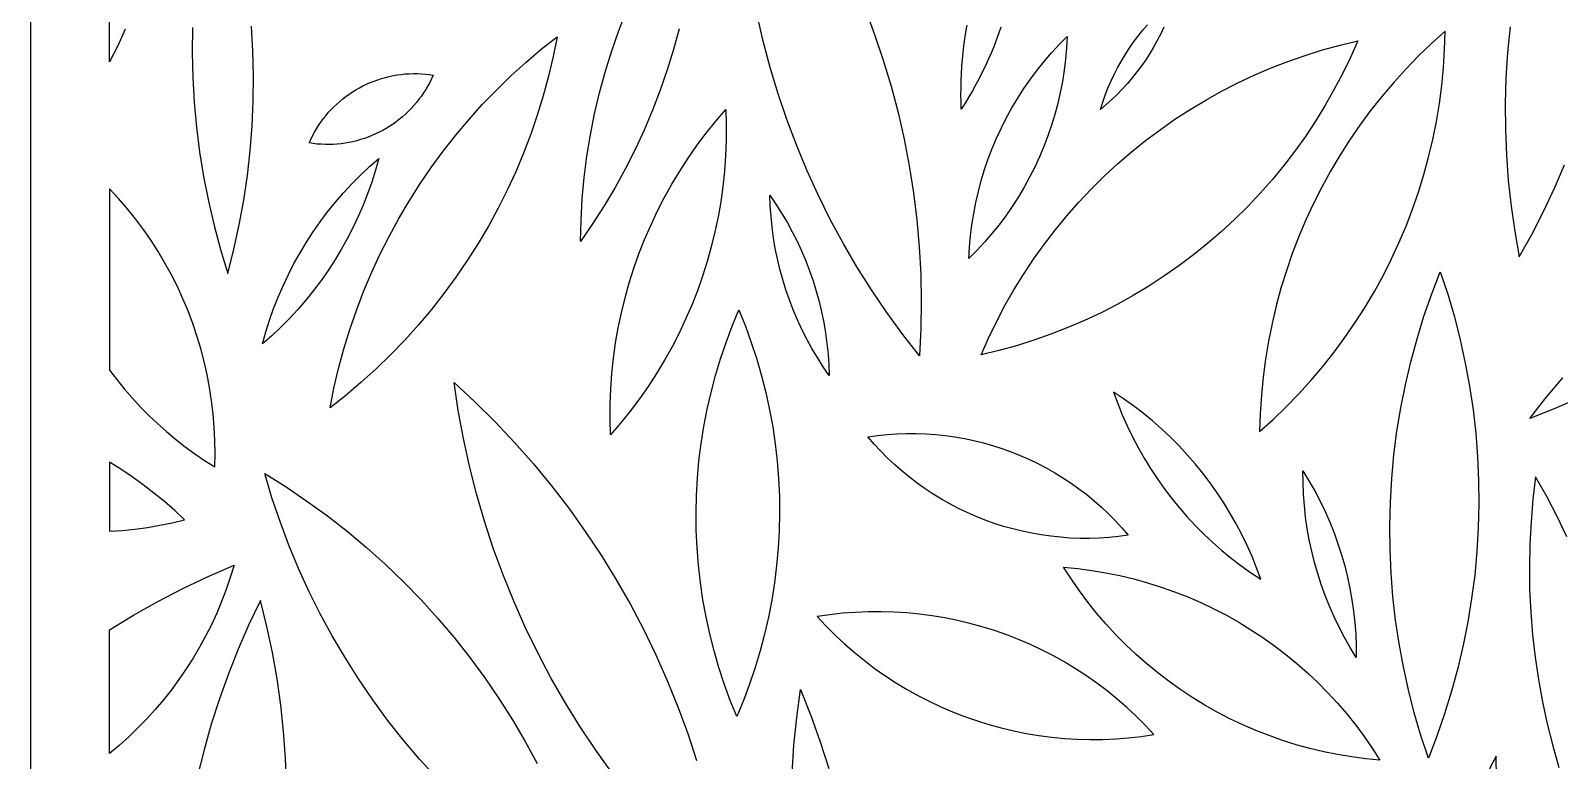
# Model space of a CAD drawing. Header units: millimetres. Extents: x 237 to 916, y 101 to 1525.
# Drawn here: x 237.5 to 624.9, y 383 to 568.1 of the extents above; entities that cross this region are included whole.
import ezdxf

# ---------------------------------------------------------------- set-up
doc = ezdxf.new("R2010")
doc.units = ezdxf.units.MM
doc.layers.add('Layer 01', color=12, linetype='Continuous', true_color=0xde0000)

msp = doc.modelspace()

# ---------------------------------------------------------------- linework, layer by layer
at = {"layer": 'Layer 01'}
for p, q in [((237.46, 1525.43), (237.46, 101.34)), ((257.46, 560.09), (257.46, 684.12)), ((448.92, 573.56), (451.34, 567.09)), ((386.42, 567.82), (388.36, 572.91)), ((423.14, 565.34), (421.61, 572.08)), ((261.47, 568.38), (259.53, 564.2)), ((278.5, 568.82), (278.43, 562.49)), ((293.8, 562.85), (293.44, 569.17)), ((366.89, 563.31), (370.91, 566.5)), ((370.91, 566.5), (369.9, 561.47)), ((384.64, 562.68), (386.42, 567.82)), ((401.83, 568.52), (400.41, 563.27)), ((451.34, 567.09), (453.55, 560.55)), ((473.98, 564.2), (474.22, 565.95)), ((474.22, 565.95), (474.49, 567.68)), ((474.49, 567.68), (474.79, 569.4)), ((482.79, 567.23), (482.18, 565.59)), ((483.36, 568.88), (482.79, 567.23)), ((498.15, 564.51), (500.16, 566.55)), ((500.16, 566.55), (500.01, 563.69)), ((516.92, 565.04), (518.06, 566.56)), ((518.06, 566.56), (519.24, 568.04)), ((519.24, 568.04), (520.47, 569.49)), ((523.85, 567.23), (522.98, 565.54)), ((524.66, 568.95), (523.85, 567.23)), ((595.95, 567.89), (592.52, 564.81)), ((595.81, 563.29), (595.95, 567.89)), ((612.38, 568.98), (611.75, 562.51)), ((259.53, 564.2), (257.46, 560.09)), ((278.43, 562.49), (278.58, 556.17)), ((293.95, 556.53), (293.8, 562.85)), ((362.98, 559.99), (366.89, 563.31)), ((383.05, 557.48), (384.64, 562.68)), ((400.41, 563.27), (398.81, 558.07)), ((424.9, 558.66), (423.14, 565.34)), ((473.6, 560.69), (473.77, 562.45)), ((473.77, 562.45), (473.98, 564.2)), ((480.87, 562.33), (480.16, 560.72)), ((481.54, 563.96), (480.87, 562.33)), ((482.18, 565.59), (481.54, 563.96)), ((494.33, 560.24), (496.2, 562.41)), ((496.2, 562.41), (498.15, 564.51)), ((500.01, 563.69), (499.76, 560.83)), ((513.83, 560.25), (514.81, 561.88)), ((514.81, 561.88), (515.84, 563.47)), ((515.84, 563.47), (516.92, 565.04)), ((521.08, 562.25), (520.05, 560.66)), ((522.06, 563.88), (521.08, 562.25)), ((522.98, 565.54), (522.06, 563.88)), ((560.46, 561.77), (564.86, 563.14)), ((564.86, 563.14), (569.3, 564.37)), ((569.3, 564.37), (573.79, 565.45)), ((573.79, 565.45), (571.92, 561.23)), ((592.52, 564.81), (589.2, 561.61)), ((595.52, 558.68), (595.81, 563.29)), ((611.75, 562.51), (611.34, 556.01)), ((359.18, 556.54), (362.98, 559.99)), ((369.9, 561.47), (368.73, 556.47)), ((398.81, 558.07), (397.04, 552.92)), ((426.88, 552.05), (424.9, 558.66)), ((453.55, 560.55), (455.54, 553.94)), ((473.36, 557.14), (473.46, 558.92)), ((473.46, 558.92), (473.6, 560.69)), ((479.42, 559.11), (478.65, 557.51)), ((480.16, 560.72), (479.42, 559.11)), ((490.82, 555.71), (492.54, 558)), ((492.54, 558), (494.33, 560.24)), ((499.41, 557.99), (498.97, 555.16)), ((499.76, 560.83), (499.41, 557.99)), ((512.04, 556.9), (512.91, 558.59)), ((512.91, 558.59), (513.83, 560.25)), ((518.97, 559.1), (517.83, 557.57)), ((520.05, 560.66), (518.97, 559.1)), ((547.58, 556.75), (551.81, 558.57)), ((551.81, 558.57), (556.11, 560.24)), ((556.11, 560.24), (560.46, 561.77)), ((571.92, 561.23), (569.92, 557.08)), ((585.99, 558.3), (582.9, 554.89)), ((589.2, 561.61), (585.99, 558.3)), ((595.07, 554.1), (595.52, 558.68)), ((278.58, 556.17), (278.94, 549.85)), ((293.88, 550.2), (293.95, 556.53)), ((321.7, 554.03), (322.61, 554.47)), ((322.61, 554.47), (323.54, 554.88)), ((323.54, 554.88), (324.49, 555.25)), ((324.49, 555.25), (325.44, 555.6)), ((325.44, 555.6), (326.41, 555.9)), ((326.41, 555.9), (327.39, 556.18)), ((327.39, 556.18), (328.37, 556.42)), ((328.37, 556.42), (329.37, 556.63)), ((329.37, 556.63), (330.37, 556.8)), ((330.37, 556.8), (331.38, 556.93)), ((331.38, 556.93), (332.39, 557.04)), ((332.39, 557.04), (333.4, 557.1)), ((333.4, 557.1), (334.42, 557.13)), ((334.42, 557.13), (335.43, 557.13)), ((335.43, 557.13), (336.45, 557.09)), ((336.45, 557.09), (337.46, 557.01)), ((337.46, 557.01), (338.47, 556.9)), ((338.6, 554.92), (338.12, 554.03)), ((338.47, 556.9), (339.47, 556.76)), ((339.06, 555.83), (338.6, 554.92)), ((339.47, 556.76), (339.06, 555.83)), ((355.5, 552.97), (359.18, 556.54)), ((368.73, 556.47), (367.39, 551.52)), ((381.63, 552.23), (383.05, 557.48)), ((473.25, 553.56), (473.28, 555.36)), ((473.28, 555.36), (473.36, 557.14)), ((477, 554.35), (476.13, 552.78)), ((477.84, 555.93), (477, 554.35)), ((478.65, 557.51), (477.84, 555.93)), ((489.19, 553.35), (490.82, 555.71)), ((498.97, 555.16), (498.42, 552.34)), ((510.48, 553.44), (511.23, 555.18)), ((511.23, 555.18), (512.04, 556.9)), ((515.42, 554.64), (514.14, 553.24)), ((516.65, 556.09), (515.42, 554.64)), ((517.83, 557.57), (516.65, 556.09)), ((539.3, 552.68), (543.4, 554.79)), ((543.4, 554.79), (547.58, 556.75)), ((569.92, 557.08), (567.77, 553)), ((582.9, 554.89), (579.92, 551.37)), ((594.47, 549.53), (595.07, 554.1)), ((611.34, 556.01), (611.16, 549.51)), ((293.6, 543.88), (293.88, 550.2)), ((315.79, 550.09), (316.58, 550.74)), ((316.58, 550.74), (317.38, 551.36)), ((317.38, 551.36), (318.2, 551.96)), ((318.2, 551.96), (319.05, 552.52)), ((319.05, 552.52), (319.91, 553.05)), ((319.91, 553.05), (320.8, 553.56)), ((320.8, 553.56), (321.7, 554.03)), ((335.89, 550.63), (335.26, 549.84)), ((336.49, 551.45), (335.89, 550.63)), ((337.07, 552.29), (336.49, 551.45)), ((337.61, 553.15), (337.07, 552.29)), ((338.12, 554.03), (337.61, 553.15)), ((351.94, 549.27), (355.5, 552.97)), ((367.39, 551.52), (365.88, 546.62)), ((380.39, 546.93), (381.63, 552.23)), ((397.04, 552.92), (395.1, 547.84)), ((429.09, 545.51), (426.88, 552.05)), ((455.54, 553.94), (457.3, 547.26)), ((473.24, 551.76), (473.25, 553.56)), ((473.27, 549.95), (473.24, 551.76)), ((475.23, 551.22), (474.29, 549.68)), ((476.13, 552.78), (475.23, 551.22)), ((486.17, 548.48), (487.63, 550.94)), ((487.63, 550.94), (489.19, 553.35)), ((498.42, 552.34), (497.78, 549.55)), ((509.15, 549.88), (509.79, 551.67)), ((509.79, 551.67), (510.48, 553.44)), ((511.44, 550.56), (510.03, 549.29)), ((512.81, 551.88), (511.44, 550.56)), ((514.14, 553.24), (512.81, 551.88)), ((531.32, 548.06), (535.27, 550.44)), ((535.27, 550.44), (539.3, 552.68)), ((567.77, 553), (565.49, 548.99)), ((579.92, 551.37), (577.06, 547.76)), ((278.94, 549.85), (279.51, 543.55)), ((311.62, 545.67), (312.25, 546.46)), ((312.25, 546.46), (312.91, 547.24)), ((312.91, 547.24), (313.59, 547.99)), ((313.59, 547.99), (314.3, 548.72)), ((314.3, 548.72), (315.04, 549.42)), ((315.04, 549.42), (315.79, 550.09)), ((332.48, 546.88), (331.72, 546.21)), ((333.21, 547.58), (332.48, 546.88)), ((333.92, 548.31), (333.21, 547.58)), ((334.6, 549.06), (333.92, 548.31)), ((335.26, 549.84), (334.6, 549.06)), ((348.51, 545.46), (351.94, 549.27)), ((365.88, 546.62), (364.21, 541.77)), ((379.34, 541.59), (380.39, 546.93)), ((395.1, 547.84), (392.98, 542.83)), ((411.1, 545.04), (413.65, 548)), ((413.65, 548), (413.76, 544.1)), ((457.3, 547.26), (458.83, 540.52)), ((473.32, 548.14), (473.27, 549.95)), ((474.29, 549.68), (473.32, 548.14)), ((484.78, 545.97), (486.17, 548.48)), ((497.04, 546.78), (496.21, 544.04)), ((497.78, 549.55), (497.04, 546.78)), ((508.58, 548.07), (509.15, 549.88)), ((510.03, 549.29), (508.58, 548.07)), ((527.46, 545.55), (531.32, 548.06)), ((565.49, 548.99), (563.07, 545.06)), ((577.06, 547.76), (574.32, 544.05)), ((593.72, 544.98), (594.47, 549.53)), ((611.16, 549.51), (611.2, 543)), ((279.51, 543.55), (280.3, 537.28)), ((293.1, 537.57), (293.6, 543.88)), ((309.39, 542.28), (309.9, 543.15)), ((309.9, 543.15), (310.45, 544.01)), ((310.45, 544.01), (311.02, 544.85)), ((311.02, 544.85), (311.62, 545.67)), ((326.72, 542.74), (325.82, 542.27)), ((327.6, 543.25), (326.72, 542.74)), ((328.46, 543.78), (327.6, 543.25)), ((329.31, 544.35), (328.46, 543.78)), ((330.13, 544.94), (329.31, 544.35)), ((330.94, 545.56), (330.13, 544.94)), ((331.72, 546.21), (330.94, 545.56)), ((345.2, 541.54), (348.51, 545.46)), ((392.98, 542.83), (390.69, 537.9)), ((408.66, 542), (411.1, 545.04)), ((413.76, 544.1), (413.74, 540.2)), ((431.52, 539.04), (429.09, 545.51)), ((482.28, 540.81), (483.49, 543.41)), ((483.49, 543.41), (484.78, 545.97)), ((496.21, 544.04), (495.28, 541.33)), ((519.99, 540.14), (523.68, 542.91)), ((523.68, 542.91), (527.46, 545.55)), ((563.07, 545.06), (560.52, 541.22)), ((574.32, 544.05), (571.71, 540.25)), ((592.81, 540.46), (593.72, 544.98)), ((611.2, 543), (611.47, 536.5)), ((308.04, 539.55), (308.46, 540.47)), ((309.04, 539.4), (308.04, 539.55)), ((308.46, 540.47), (308.91, 541.38)), ((308.91, 541.38), (309.39, 542.28)), ((310.05, 539.29), (309.04, 539.4)), ((311.07, 539.21), (310.05, 539.29)), ((312.08, 539.17), (311.07, 539.21)), ((313.1, 539.17), (312.08, 539.17)), ((314.11, 539.2), (313.1, 539.17)), ((315.13, 539.27), (314.11, 539.2)), ((316.14, 539.37), (315.13, 539.27)), ((317.14, 539.5), (316.14, 539.37)), ((318.14, 539.67), (317.14, 539.5)), ((319.14, 539.88), (318.14, 539.67)), ((320.13, 540.12), (319.14, 539.88)), ((321.1, 540.4), (320.13, 540.12)), ((322.07, 540.71), (321.1, 540.4)), ((323.03, 541.05), (322.07, 540.71)), ((323.97, 541.42), (323.03, 541.05)), ((324.9, 541.83), (323.97, 541.42)), ((325.82, 542.27), (324.9, 541.83)), ((342.03, 537.5), (345.2, 541.54)), ((364.21, 541.77), (362.38, 536.97)), ((378.46, 536.22), (379.34, 541.59)), ((404.1, 535.68), (406.33, 538.88)), ((406.33, 538.88), (408.66, 542)), ((413.74, 540.2), (413.59, 536.3)), ((434.17, 532.66), (431.52, 539.04)), ((458.83, 540.52), (460.13, 533.74)), ((481.17, 538.17), (482.28, 540.81)), ((494.26, 538.65), (493.14, 536.01)), ((495.28, 541.33), (494.26, 538.65)), ((516.4, 537.25), (519.99, 540.14)), ((560.52, 541.22), (557.85, 537.47)), ((571.71, 540.25), (569.23, 536.36)), ((591.75, 535.97), (592.81, 540.46)), ((280.3, 537.28), (281.31, 531.03)), ((292.39, 531.29), (293.1, 537.57)), ((323.36, 533.57), (325.71, 535.65)), ((325.71, 535.65), (324.86, 532.63)), ((339, 533.36), (342.03, 537.5)), ((362.38, 536.97), (360.4, 532.24)), ((377.77, 530.83), (378.46, 536.22)), ((390.69, 537.9), (388.24, 533.04)), ((401.97, 532.41), (404.1, 535.68)), ((413.59, 536.3), (413.31, 532.41)), ((479.22, 532.79), (480.15, 535.5)), ((480.15, 535.5), (481.17, 538.17)), ((493.14, 536.01), (491.94, 533.41)), ((512.91, 534.24), (516.4, 537.25)), ((557.85, 537.47), (555.04, 533.81)), ((569.23, 536.36), (566.88, 532.4)), ((590.54, 531.52), (591.75, 535.97)), ((611.47, 536.5), (611.95, 530.02)), ((281.31, 531.03), (282.52, 524.82)), ((291.46, 525.03), (292.39, 531.29)), ((318.88, 529.2), (321.08, 531.42)), ((321.08, 531.42), (323.36, 533.57)), ((324.86, 532.63), (323.92, 529.64)), ((336.11, 529.13), (339, 533.36)), ((360.4, 532.24), (358.25, 527.58)), ((377.27, 525.41), (377.77, 530.83)), ((388.24, 533.04), (385.62, 528.27)), ((399.96, 529.07), (401.97, 532.41)), ((413.31, 532.41), (412.9, 528.54)), ((437.03, 526.38), (434.17, 532.66)), ((460.13, 533.74), (461.21, 526.92)), ((478.39, 530.04), (479.22, 532.79)), ((490.64, 530.85), (489.26, 528.34)), ((491.94, 533.41), (490.64, 530.85)), ((506.25, 527.86), (509.53, 531.11)), ((509.53, 531.11), (512.91, 534.24)), ((555.04, 533.81), (552.11, 530.25)), ((566.88, 532.4), (564.66, 528.35)), ((589.18, 527.12), (590.54, 531.52)), ((623.63, 528.07), (626.19, 534.05)), ((259.74, 525.48), (257.46, 527.95)), ((257.46, 527.95), (257.46, 481.99)), ((316.76, 526.9), (318.88, 529.2)), ((323.92, 529.64), (322.88, 526.69)), ((333.36, 524.8), (336.11, 529.13)), ((358.25, 527.58), (355.95, 523)), ((385.62, 528.27), (382.84, 523.6)), ((398.06, 525.66), (399.96, 529.07)), ((412.9, 528.54), (412.36, 524.67)), ((477.01, 524.48), (477.65, 527.27)), ((477.65, 527.27), (478.39, 530.04)), ((489.26, 528.34), (487.79, 525.88)), ((503.09, 524.51), (506.25, 527.86)), ((552.11, 530.25), (549.06, 526.79)), ((564.66, 528.35), (562.59, 524.24)), ((587.68, 522.76), (589.18, 527.12)), ((611.95, 530.02), (612.66, 523.55)), ((620.86, 522.18), (623.63, 528.07)), ((261.94, 522.93), (259.74, 525.48)), ((282.52, 524.82), (283.95, 518.66)), ((290.33, 518.81), (291.46, 525.03)), ((312.74, 522.09), (314.71, 524.53)), ((314.71, 524.53), (316.76, 526.9)), ((321.73, 523.78), (320.49, 520.9)), ((322.88, 526.69), (321.73, 523.78)), ((330.75, 520.38), (333.36, 524.8)), ((376.95, 519.98), (377.27, 525.41)), ((382.84, 523.6), (379.9, 519.02)), ((396.28, 522.19), (398.06, 525.66)), ((412.36, 524.67), (411.69, 520.83)), ((424.91, 523.6), (424.81, 526.31)), ((424.81, 526.31), (426.34, 524.07)), ((425.1, 520.89), (424.91, 523.6)), ((426.34, 524.07), (427.8, 521.78)), ((440.1, 520.19), (437.03, 526.38)), ((461.21, 526.92), (462.05, 520.07)), ((476.46, 521.67), (477.01, 524.48)), ((486.24, 523.47), (484.6, 521.12)), ((487.79, 525.88), (486.24, 523.47)), ((500.04, 521.05), (503.09, 524.51)), ((545.9, 523.44), (542.62, 520.2)), ((549.06, 526.79), (545.9, 523.44)), ((562.59, 524.24), (560.65, 520.05)), ((612.66, 523.55), (613.59, 517.11)), ((264.05, 520.3), (261.94, 522.93)), ((266.06, 517.6), (264.05, 520.3)), ((309.07, 517.02), (310.86, 519.58)), ((310.86, 519.58), (312.74, 522.09)), ((320.49, 520.9), (319.15, 518.07)), ((328.3, 515.87), (330.75, 520.38)), ((355.95, 523), (353.49, 518.49)), ((376.81, 514.54), (376.95, 519.98)), ((394.62, 518.66), (396.28, 522.19)), ((411.69, 520.83), (410.89, 517.01)), ((425.37, 518.19), (425.1, 520.89)), ((427.8, 521.78), (429.18, 519.44)), ((429.18, 519.44), (430.48, 517.06)), ((443.38, 514.12), (440.1, 520.19)), ((462.05, 520.07), (462.66, 513.19)), ((476.01, 518.84), (476.46, 521.67)), ((484.6, 521.12), (482.89, 518.82)), ((497.11, 517.49), (500.04, 521.05)), ((542.62, 520.2), (539.24, 517.07)), ((560.65, 520.05), (558.85, 515.81)), ((586.03, 518.46), (587.68, 522.76)), ((617.9, 516.39), (620.86, 522.18)), ((267.98, 514.83), (266.06, 517.6)), ((283.95, 518.66), (285.58, 512.55)), ((288.98, 512.63), (290.33, 518.81)), ((307.36, 514.39), (309.07, 517.02)), ((319.15, 518.07), (317.72, 515.29)), ((326, 511.29), (328.3, 515.87)), ((353.49, 518.49), (350.89, 514.07)), ((379.9, 519.02), (376.81, 514.54)), ((393.07, 515.08), (394.62, 518.66)), ((410.89, 517.01), (409.96, 513.23)), ((425.74, 515.5), (425.37, 518.19)), ((426.19, 512.83), (425.74, 515.5)), ((430.48, 517.06), (431.7, 514.64)), ((475.41, 513.14), (475.67, 515.99)), ((475.67, 515.99), (476.01, 518.84)), ((481.1, 516.59), (479.22, 514.42)), ((482.89, 518.82), (481.1, 516.59)), ((494.3, 513.83), (497.11, 517.49)), ((539.24, 517.07), (535.75, 514.05)), ((558.85, 515.81), (557.2, 511.5)), ((584.23, 514.21), (586.03, 518.46)), ((613.59, 517.11), (614.73, 510.71)), ((614.73, 510.71), (617.9, 516.39)), ((269.8, 512), (267.98, 514.83)), ((271.52, 509.1), (269.8, 512)), ((285.58, 512.55), (287.42, 506.5)), ((287.42, 506.5), (288.98, 512.63)), ((304.21, 508.98), (305.74, 511.71)), ((305.74, 511.71), (307.36, 514.39)), ((316.19, 512.55), (314.58, 509.87)), ((317.72, 515.29), (316.19, 512.55)), ((350.89, 514.07), (348.14, 509.74)), ((390.34, 507.78), (391.64, 511.45)), ((391.64, 511.45), (393.07, 515.08)), ((409.96, 513.23), (408.91, 509.47)), ((426.73, 510.17), (426.19, 512.83)), ((431.7, 514.64), (432.84, 512.18)), ((432.84, 512.18), (433.89, 509.68)), ((446.86, 508.15), (443.38, 514.12)), ((462.66, 513.19), (463.03, 506.29)), ((475.26, 510.28), (475.41, 513.14)), ((477.28, 512.31), (475.26, 510.28)), ((479.22, 514.42), (477.28, 512.31)), ((491.62, 510.08), (494.3, 513.83)), ((535.75, 514.05), (532.16, 511.16)), ((557.2, 511.5), (555.7, 507.15)), ((582.3, 510.03), (584.23, 514.21)), ((273.14, 506.15), (271.52, 509.1)), ((302.78, 506.2), (304.21, 508.98)), ((314.58, 509.87), (312.87, 507.25)), ((323.85, 506.63), (326, 511.29)), ((348.14, 509.74), (345.25, 505.51)), ((389.16, 504.06), (390.34, 507.78)), ((408.91, 509.47), (407.73, 505.75)), ((427.36, 507.53), (426.73, 510.17)), ((433.89, 509.68), (434.87, 507.15)), ((450.55, 502.31), (446.86, 508.15)), ((489.07, 506.24), (491.62, 510.08)), ((528.47, 508.39), (524.69, 505.75)), ((532.16, 511.16), (528.47, 508.39)), ((580.22, 505.91), (582.3, 510.03)), ((274.65, 503.14), (273.14, 506.15)), ((301.44, 503.36), (302.78, 506.2)), ((311.07, 504.68), (309.19, 502.18)), ((312.87, 507.25), (311.07, 504.68)), ((321.86, 501.9), (323.85, 506.63)), ((345.25, 505.51), (342.21, 501.37)), ((388.11, 500.3), (389.16, 504.06)), ((407.73, 505.75), (406.43, 502.08)), ((428.08, 504.92), (427.36, 507.53)), ((428.89, 502.33), (428.08, 504.92)), ((434.87, 507.15), (435.76, 504.58)), ((435.76, 504.58), (436.56, 501.99)), ((463.03, 506.29), (463.17, 499.39)), ((486.66, 502.31), (489.07, 506.24)), ((524.69, 505.75), (520.83, 503.24)), ((555.7, 507.15), (554.34, 502.74)), ((578, 501.87), (580.22, 505.91)), ((592.55, 501.31), (594.71, 506.91)), ((594.71, 506.91), (596.59, 501.21)), ((276.06, 500.08), (274.65, 503.14)), ((277.36, 496.97), (276.06, 500.08)), ((299.06, 497.57), (300.2, 500.49)), ((300.2, 500.49), (301.44, 503.36)), ((309.19, 502.18), (307.22, 499.74)), ((320.03, 497.11), (321.86, 501.9)), ((342.21, 501.37), (339.04, 497.33)), ((387.19, 496.52), (388.11, 500.3)), ((406.43, 502.08), (405.01, 498.45)), ((429.77, 499.76), (428.89, 502.33)), ((436.56, 501.99), (437.28, 499.38)), ((454.43, 496.6), (450.55, 502.31)), ((484.37, 498.31), (486.66, 502.31)), ((516.88, 500.86), (512.85, 498.62)), ((520.83, 503.24), (516.88, 500.86)), ((554.34, 502.74), (553.13, 498.29)), ((575.66, 497.91), (578, 501.87)), ((590.58, 495.64), (592.55, 501.31)), ((596.59, 501.21), (598.28, 495.45)), ((278.55, 493.82), (277.36, 496.97)), ((298.01, 494.62), (299.06, 497.57)), ((305.18, 497.37), (303.05, 495.07)), ((307.22, 499.74), (305.18, 497.37)), ((318.36, 492.25), (320.03, 497.11)), ((339.04, 497.33), (335.74, 493.41)), ((386.39, 492.7), (387.19, 496.52)), ((405.01, 498.45), (403.46, 494.87)), ((415.26, 493.14), (416.95, 497.21)), ((416.95, 497.21), (418.6, 493.12)), ((430.75, 497.23), (429.77, 499.76)), ((431.81, 494.73), (430.75, 497.23)), ((437.28, 499.38), (437.91, 496.74)), ((437.91, 496.74), (438.45, 494.08)), ((458.5, 491.02), (454.43, 496.6)), ((463.17, 499.39), (463.08, 492.48)), ((482.23, 494.23), (484.37, 498.31)), ((508.75, 496.52), (504.57, 494.55)), ((512.85, 498.62), (508.75, 496.52)), ((553.13, 498.29), (552.07, 493.81)), ((573.17, 494.02), (575.66, 497.91)), ((279.63, 490.63), (278.55, 493.82)), ((297.07, 491.64), (298.01, 494.62)), ((300.85, 492.84), (298.57, 490.69)), ((303.05, 495.07), (300.85, 492.84)), ((316.86, 487.35), (318.36, 492.25)), ((335.74, 493.41), (332.31, 489.6)), ((385.72, 488.86), (386.39, 492.7)), ((403.46, 494.87), (401.79, 491.34)), ((413.71, 489), (415.26, 493.14)), ((418.6, 493.12), (420.11, 488.97)), ((432.94, 492.27), (431.81, 494.73)), ((434.17, 489.85), (432.94, 492.27)), ((438.45, 494.08), (438.9, 491.41)), ((463.08, 492.48), (462.75, 485.59)), ((480.23, 490.07), (482.23, 494.23)), ((500.34, 492.74), (496.04, 491.06)), ((504.57, 494.55), (500.34, 492.74)), ((552.07, 493.81), (551.16, 489.29)), ((570.56, 490.22), (573.17, 494.02)), ((588.81, 489.9), (590.58, 495.64)), ((598.28, 495.45), (599.76, 489.63)), ((280.6, 487.41), (279.63, 490.63)), ((296.23, 488.62), (297.07, 491.64)), ((298.57, 490.69), (296.23, 488.62)), ((332.31, 489.6), (328.75, 485.9)), ((385.18, 484.99), (385.72, 488.86)), ((401.79, 491.34), (400.01, 487.87)), ((412.3, 484.82), (413.71, 489)), ((420.11, 488.97), (421.48, 484.78)), ((435.47, 487.47), (434.17, 489.85)), ((438.9, 491.41), (439.27, 488.72)), ((439.27, 488.72), (439.55, 486.02)), ((462.75, 485.59), (458.5, 491.02)), ((478.36, 485.86), (480.23, 490.07)), ((491.69, 489.54), (487.29, 488.16)), ((496.04, 491.06), (491.69, 489.54)), ((551.16, 489.29), (550.41, 484.74)), ((567.83, 486.51), (570.56, 490.22)), ((587.24, 484.11), (588.81, 489.9)), ((599.76, 489.63), (601.05, 483.77)), ((281.46, 484.15), (280.6, 487.41)), ((315.52, 482.4), (316.86, 487.35)), ((328.75, 485.9), (325.07, 482.33)), ((384.77, 481.12), (385.18, 484.99)), ((398.11, 484.47), (396.1, 481.12)), ((400.01, 487.87), (398.11, 484.47)), ((411.03, 480.6), (412.3, 484.82)), ((421.48, 484.78), (422.71, 480.54)), ((436.84, 485.13), (435.47, 487.47)), ((438.3, 482.84), (436.84, 485.13)), ((439.55, 486.02), (439.73, 483.31)), ((482.85, 486.93), (478.36, 485.86)), ((487.29, 488.16), (482.85, 486.93)), ((550.41, 484.74), (549.81, 480.17)), ((564.97, 482.9), (567.83, 486.51)), ((257.46, 481.99), (259.29, 479.57)), ((282.2, 480.86), (281.46, 484.15)), ((282.83, 477.55), (282.2, 480.86)), ((314.34, 477.4), (315.52, 482.4)), ((325.07, 482.33), (321.27, 478.88)), ((384.49, 477.23), (384.77, 481.12)), ((396.1, 481.12), (393.98, 477.85)), ((409.9, 476.33), (411.03, 480.6)), ((422.71, 480.54), (423.79, 476.26)), ((439.83, 480.6), (438.3, 482.84)), ((439.73, 483.31), (439.83, 480.6)), ((561.99, 479.38), (564.97, 482.9)), ((585.87, 478.26), (587.24, 484.11)), ((601.05, 483.77), (602.13, 477.87)), ((259.29, 479.57), (261.21, 477.2)), ((261.21, 477.2), (263.2, 474.9)), ((283.34, 474.22), (282.83, 477.55)), ((313.34, 472.37), (314.34, 477.4)), ((321.27, 478.88), (317.36, 475.56)), ((344.78, 478.83), (350.06, 473.93)), ((345.84, 471.7), (344.78, 478.83)), ((384.34, 473.33), (384.49, 477.23)), ((393.98, 477.85), (391.75, 474.65)), ((549.81, 480.17), (549.36, 475.58)), ((558.89, 475.97), (561.99, 479.38)), ((584.7, 472.38), (585.87, 478.26)), ((602.13, 477.87), (603.01, 471.93)), ((621.49, 474.94), (625.77, 480.04)), ((263.2, 474.9), (265.26, 472.67)), ((283.73, 470.88), (283.34, 474.22)), ((317.36, 475.56), (313.34, 472.37)), ((350.06, 473.93), (355.17, 468.86)), ((384.32, 469.43), (384.34, 473.33)), ((391.75, 474.65), (389.41, 471.53)), ((408.92, 472.03), (409.9, 476.33)), ((423.79, 476.26), (424.73, 471.94)), ((514.47, 474.69), (511.91, 476.39)), ((511.91, 476.39), (512.96, 473.5)), ((512.96, 473.5), (514.11, 470.65)), ((516.97, 472.9), (514.47, 474.69)), ((519.41, 471.03), (516.97, 472.9)), ((549.36, 475.58), (549.07, 470.98)), ((555.68, 472.66), (558.89, 475.97)), ((617.39, 469.71), (621.49, 474.94)), ((629.69, 474.78), (623.58, 472.14)), ((265.26, 472.67), (267.39, 470.5)), ((267.39, 470.5), (269.6, 468.41)), ((284.01, 467.52), (283.73, 470.88)), ((347.15, 464.62), (345.84, 471.7)), ((355.17, 468.86), (360.12, 463.61)), ((384.43, 465.53), (384.32, 469.43)), ((389.41, 471.53), (386.97, 468.49)), ((408.08, 467.69), (408.92, 472.03)), ((424.73, 471.94), (425.52, 467.6)), ((514.11, 470.65), (515.35, 467.83)), ((521.79, 469.08), (519.41, 471.03)), ((524.1, 467.05), (521.79, 469.08)), ((549.07, 470.98), (548.93, 466.37)), ((548.93, 466.37), (552.36, 469.46)), ((552.36, 469.46), (555.68, 472.66)), ((583.73, 466.45), (584.7, 472.38)), ((603.01, 471.93), (603.69, 465.96)), ((623.58, 472.14), (617.39, 469.71)), ((269.6, 468.41), (271.87, 466.38)), ((271.87, 466.38), (274.2, 464.43)), ((284.17, 464.16), (284.01, 467.52)), ((386.97, 468.49), (384.43, 465.53)), ((407.39, 463.33), (408.08, 467.69)), ((425.52, 467.6), (426.16, 463.24)), ((449.66, 465.08), (452.09, 465.41)), ((451.26, 463.22), (449.66, 465.08)), ((452.09, 465.41), (454.54, 465.66)), ((454.54, 465.66), (456.99, 465.82)), ((456.99, 465.82), (459.45, 465.9)), ((459.45, 465.9), (461.91, 465.9)), ((461.91, 465.9), (464.36, 465.81)), ((464.36, 465.81), (466.81, 465.64)), ((466.81, 465.64), (469.26, 465.38)), ((469.26, 465.38), (471.69, 465.04)), ((471.69, 465.04), (474.11, 464.62)), ((515.35, 467.83), (516.68, 465.07)), ((516.68, 465.07), (518.11, 462.34)), ((526.34, 464.94), (524.1, 467.05)), ((528.51, 462.76), (526.34, 464.94)), ((582.97, 460.5), (583.73, 466.45)), ((603.69, 465.96), (604.16, 459.98)), ((274.2, 464.43), (276.6, 462.56)), ((276.6, 462.56), (279.05, 460.77)), ((284.21, 460.79), (284.17, 464.16)), ((348.69, 457.58), (347.15, 464.62)), ((360.12, 463.61), (364.88, 458.21)), ((406.85, 458.95), (407.39, 463.33)), ((426.16, 463.24), (426.66, 458.85)), ((452.93, 461.42), (451.26, 463.22)), ((454.66, 459.67), (452.93, 461.42)), ((474.11, 464.62), (476.52, 464.11)), ((476.52, 464.11), (478.91, 463.52)), ((478.91, 463.52), (481.27, 462.85)), ((481.27, 462.85), (483.61, 462.1)), ((483.61, 462.1), (485.92, 461.27)), ((485.92, 461.27), (488.21, 460.36)), ((518.11, 462.34), (519.63, 459.67)), ((530.6, 460.51), (528.51, 462.76)), ((260.37, 456.82), (257.46, 458.64)), ((257.46, 458.64), (257.46, 441.13)), ((279.05, 460.77), (281.57, 459.05)), ((281.57, 459.05), (284.13, 457.42)), ((284.13, 457.42), (284.21, 460.79)), ((350.47, 450.6), (348.69, 457.58)), ((364.88, 458.21), (369.45, 452.64)), ((406.46, 454.56), (406.85, 458.95)), ((426.66, 458.85), (427.01, 454.45)), ((456.45, 457.99), (454.66, 459.67)), ((458.3, 456.36), (456.45, 457.99)), ((488.21, 460.36), (490.46, 459.38)), ((490.46, 459.38), (492.68, 458.32)), ((492.68, 458.32), (494.86, 457.18)), ((519.63, 459.67), (521.23, 457.05)), ((532.62, 458.19), (530.6, 460.51)), ((534.56, 455.81), (532.62, 458.19)), ((582.41, 454.52), (582.97, 460.5)), ((604.16, 459.98), (604.43, 453.98)), ((263.22, 454.9), (260.37, 456.82)), ((266.01, 452.9), (263.22, 454.9)), ((296.8, 455.74), (302.21, 452.35)), ((298.63, 449.62), (296.8, 455.74)), ((406.21, 450.15), (406.46, 454.56)), ((427.01, 454.45), (427.21, 450.04)), ((460.2, 454.81), (458.3, 456.36)), ((462.15, 453.31), (460.2, 454.81)), ((464.16, 451.89), (462.15, 453.31)), ((494.86, 457.18), (496.99, 455.97)), ((496.99, 455.97), (499.09, 454.68)), ((499.09, 454.68), (501.14, 453.33)), ((501.14, 453.33), (503.14, 451.9)), ((521.23, 457.05), (522.93, 454.48)), ((522.93, 454.48), (524.7, 451.97)), ((536.42, 453.36), (534.56, 455.81)), ((538.2, 450.85), (536.42, 453.36)), ((559.89, 456.4), (561.43, 453.9)), ((559.92, 453.47), (559.89, 456.4)), ((560.04, 450.54), (559.92, 453.47)), ((561.43, 453.9), (562.88, 451.35)), ((582.06, 448.53), (582.41, 454.52)), ((604.43, 453.98), (604.49, 447.98)), ((618.87, 454.95), (618.19, 449.25)), ((621.68, 449.94), (618.87, 454.95)), ((268.73, 450.81), (266.01, 452.9)), ((271.39, 448.63), (268.73, 450.81)), ((300.67, 443.57), (298.63, 449.62)), ((302.21, 452.35), (307.5, 448.78)), ((352.48, 443.68), (350.47, 450.6)), ((369.45, 452.64), (373.84, 446.93)), ((406.11, 445.74), (406.21, 450.15)), ((427.21, 450.04), (427.26, 445.63)), ((466.21, 450.53), (464.16, 451.89)), ((468.3, 449.25), (466.21, 450.53)), ((503.14, 451.9), (505.1, 450.41)), ((505.1, 450.41), (507, 448.85)), ((524.7, 451.97), (526.56, 449.52)), ((526.56, 449.52), (528.5, 447.14)), ((539.89, 448.29), (538.2, 450.85)), ((560.26, 447.62), (560.04, 450.54)), ((562.88, 451.35), (564.24, 448.76)), ((624.32, 444.85), (621.68, 449.94)), ((273.98, 446.37), (271.39, 448.63)), ((276.49, 444.03), (273.98, 446.37)), ((307.5, 448.78), (312.67, 445.03)), ((373.84, 446.93), (378.03, 441.07)), ((406.16, 441.33), (406.11, 445.74)), ((427.26, 445.63), (427.16, 441.22)), ((470.44, 448.04), (468.3, 449.25)), ((472.62, 446.9), (470.44, 448.04)), ((474.84, 445.84), (472.62, 446.9)), ((477.09, 444.85), (474.84, 445.84)), ((507, 448.85), (508.84, 447.23)), ((508.84, 447.23), (510.63, 445.54)), ((528.5, 447.14), (530.52, 444.82)), ((541.49, 445.66), (539.89, 448.29)), ((543.01, 442.99), (541.49, 445.66)), ((560.58, 444.7), (560.26, 447.62)), ((564.24, 448.76), (565.51, 446.12)), ((565.51, 446.12), (566.69, 443.43)), ((581.91, 442.53), (582.06, 448.53)), ((604.49, 447.98), (604.34, 441.98)), ((618.19, 449.25), (617.7, 443.54)), ((263.86, 441.67), (267.05, 442.1)), ((267.05, 442.1), (270.22, 442.64)), ((270.22, 442.64), (273.36, 443.28)), ((273.36, 443.28), (276.49, 444.03)), ((302.92, 437.6), (300.67, 443.57)), ((312.67, 445.03), (317.7, 441.1)), ((354.73, 436.84), (352.48, 443.68)), ((479.37, 443.94), (477.09, 444.85)), ((481.69, 443.11), (479.37, 443.94)), ((484.03, 442.36), (481.69, 443.11)), ((486.39, 441.69), (484.03, 442.36)), ((488.78, 441.1), (486.39, 441.69)), ((510.63, 445.54), (512.36, 443.8)), ((512.36, 443.8), (514.03, 441.99)), ((514.03, 441.99), (515.64, 440.13)), ((530.52, 444.82), (532.62, 442.57)), ((532.62, 442.57), (534.79, 440.39)), ((544.44, 440.27), (543.01, 442.99)), ((561, 441.8), (560.58, 444.7)), ((561.51, 438.92), (561, 441.8)), ((566.69, 443.43), (567.78, 440.71)), ((581.97, 436.53), (581.91, 442.53)), ((604.34, 441.98), (603.99, 435.99)), ((617.7, 443.54), (617.39, 437.81)), ((626.79, 439.68), (624.32, 444.85)), ((257.46, 441.13), (260.66, 441.35)), ((260.66, 441.35), (263.86, 441.67)), ((317.7, 441.1), (322.6, 437)), ((378.03, 441.07), (382.02, 435.07)), ((406.36, 436.92), (406.16, 441.33)), ((427.16, 441.22), (426.92, 436.81)), ((491.18, 440.6), (488.78, 441.1)), ((493.6, 440.17), (491.18, 440.6)), ((496.04, 439.83), (493.6, 440.17)), ((498.48, 439.58), (496.04, 439.83)), ((500.94, 439.4), (498.48, 439.58)), ((503.39, 439.32), (500.94, 439.4)), ((505.85, 439.31), (503.39, 439.32)), ((508.31, 439.39), (505.85, 439.31)), ((510.76, 439.55), (508.31, 439.39)), ((513.2, 439.8), (510.76, 439.55)), ((515.64, 440.13), (513.2, 439.8)), ((534.79, 440.39), (537.03, 438.28)), ((537.03, 438.28), (539.34, 436.25)), ((545.77, 437.5), (544.44, 440.27)), ((562.13, 436.05), (561.51, 438.92)), ((567.78, 440.71), (568.77, 437.95)), ((568.77, 437.95), (569.68, 435.17)), ((305.36, 431.7), (302.92, 437.6)), ((322.6, 437), (327.35, 432.74)), ((357.2, 430.07), (354.73, 436.84)), ((382.02, 435.07), (385.81, 428.94)), ((406.71, 432.52), (406.36, 436.92)), ((426.92, 436.81), (426.52, 432.42)), ((539.34, 436.25), (541.71, 434.3)), ((541.71, 434.3), (544.15, 432.43)), ((547.02, 434.68), (545.77, 437.5)), ((548.16, 431.83), (547.02, 434.68)), ((562.84, 433.21), (562.13, 436.05)), ((569.68, 435.17), (570.48, 432.35)), ((582.24, 430.53), (581.97, 436.53)), ((603.99, 435.99), (603.43, 430.01)), ((617.39, 437.81), (617.28, 432.07)), ((282.48, 429.66), (289.01, 432.5)), ((289.01, 432.5), (288.07, 429.42)), ((308.01, 425.9), (305.36, 431.7)), ((327.35, 432.74), (331.95, 428.32)), ((359.91, 423.39), (357.2, 430.07)), ((407.21, 428.13), (406.71, 432.52)), ((426.52, 432.42), (425.98, 428.04)), ((499.26, 432.01), (502.86, 431.66)), ((501.22, 428.97), (499.26, 432.01)), ((502.86, 431.66), (506.43, 431.19)), ((506.43, 431.19), (509.99, 430.59)), ((509.99, 430.59), (513.53, 429.87)), ((544.15, 432.43), (546.65, 430.65)), ((546.65, 430.65), (549.21, 428.94)), ((549.21, 428.94), (548.16, 431.83)), ((563.65, 430.39), (562.84, 433.21)), ((564.55, 427.6), (563.65, 430.39)), ((570.48, 432.35), (571.19, 429.5)), ((582.71, 424.55), (582.24, 430.53)), ((617.28, 432.07), (617.36, 426.34)), ((269.74, 423.3), (276.06, 426.59)), ((276.06, 426.59), (282.48, 429.66)), ((287.02, 426.36), (285.87, 423.34)), ((288.07, 429.42), (287.02, 426.36)), ((331.95, 428.32), (336.4, 423.74)), ((385.81, 428.94), (389.38, 422.68)), ((407.86, 423.77), (407.21, 428.13)), ((425.98, 428.04), (425.29, 423.68)), ((503.27, 426), (501.22, 428.97)), ((513.53, 429.87), (517.04, 429.03)), ((517.04, 429.03), (520.52, 428.07)), ((520.52, 428.07), (523.96, 426.98)), ((523.96, 426.98), (527.36, 425.78)), ((565.54, 424.84), (564.55, 427.6)), ((571.19, 429.5), (571.81, 426.64)), ((571.81, 426.64), (572.33, 423.75)), ((603.43, 430.01), (602.66, 424.06)), ((617.36, 426.34), (617.62, 420.61)), ((263.54, 419.81), (269.74, 423.3)), ((285.87, 423.34), (284.62, 420.37)), ((295.71, 423.53), (292.79, 417.44)), ((297.34, 416.97), (295.71, 423.53)), ((310.86, 420.18), (308.01, 425.9)), ((336.4, 423.74), (340.69, 419.02)), ((362.83, 416.81), (359.91, 423.39)), ((389.38, 422.68), (392.75, 416.31)), ((408.65, 419.42), (407.86, 423.77)), ((425.29, 423.68), (424.45, 419.34)), ((505.43, 423.11), (503.27, 426)), ((507.68, 420.29), (505.43, 423.11)), ((527.36, 425.78), (530.72, 424.46)), ((530.72, 424.46), (534.03, 423.02)), ((534.03, 423.02), (537.29, 421.47)), ((566.63, 422.12), (565.54, 424.84)), ((572.33, 423.75), (572.74, 420.85)), ((583.38, 418.58), (582.71, 424.55)), ((602.66, 424.06), (601.7, 418.13)), ((257.46, 416.1), (263.54, 419.81)), ((284.62, 420.37), (283.27, 417.43)), ((313.9, 414.57), (310.86, 420.18)), ((340.69, 419.02), (344.81, 414.15)), ((409.58, 415.11), (408.65, 419.42)), ((424.45, 419.34), (423.47, 415.04)), ((440.02, 419.96), (436.8, 419.49)), ((436.8, 419.49), (439.02, 417.11)), ((443.25, 420.32), (440.02, 419.96)), ((446.5, 420.56), (443.25, 420.32)), ((449.74, 420.7), (446.5, 420.56)), ((453, 420.72), (449.74, 420.7)), ((456.25, 420.64), (453, 420.72)), ((459.49, 420.44), (456.25, 420.64)), ((462.73, 420.13), (459.49, 420.44)), ((465.96, 419.7), (462.73, 420.13)), ((469.16, 419.17), (465.96, 419.7)), ((472.35, 418.52), (469.16, 419.17)), ((475.52, 417.77), (472.35, 418.52)), ((510.04, 417.56), (507.68, 420.29)), ((537.29, 421.47), (540.5, 419.81)), ((540.5, 419.81), (543.64, 418.04)), ((567.81, 419.44), (566.63, 422.12)), ((569.09, 416.8), (567.81, 419.44)), ((572.74, 420.85), (573.06, 417.94)), ((584.26, 412.64), (583.38, 418.58)), ((617.62, 420.61), (618.08, 414.89)), ((257.46, 384.76), (257.46, 416.1)), ((283.27, 417.43), (281.82, 414.55)), ((292.79, 417.44), (290.07, 411.25)), ((298.74, 410.37), (297.34, 416.97)), ((317.14, 409.07), (313.9, 414.57)), ((365.98, 410.33), (362.83, 416.81)), ((392.75, 416.31), (395.89, 409.83)), ((410.67, 410.83), (409.58, 415.11)), ((423.47, 415.04), (422.34, 410.77)), ((439.02, 417.11), (441.32, 414.81)), ((441.32, 414.81), (443.7, 412.59)), ((478.65, 416.91), (475.52, 417.77)), ((481.76, 415.94), (478.65, 416.91)), ((484.83, 414.86), (481.76, 415.94)), ((487.86, 413.68), (484.83, 414.86)), ((512.48, 414.9), (510.04, 417.56)), ((515.02, 412.34), (512.48, 414.9)), ((543.64, 418.04), (546.72, 416.16)), ((546.72, 416.16), (549.74, 414.17)), ((570.45, 414.2), (569.09, 416.8)), ((573.06, 417.94), (573.28, 415.01)), ((573.28, 415.01), (573.41, 412.08)), ((601.7, 418.13), (600.53, 412.24)), ((618.08, 414.89), (618.73, 409.19)), ((280.27, 411.71), (278.63, 408.93)), ((281.82, 414.55), (280.27, 411.71)), ((290.07, 411.25), (287.58, 404.98)), ((344.81, 414.15), (348.77, 409.13)), ((411.89, 406.59), (410.67, 410.83)), ((422.34, 410.77), (421.07, 406.55)), ((443.7, 412.59), (446.15, 410.45)), ((490.84, 412.39), (487.86, 413.68)), ((493.79, 411.01), (490.84, 412.39)), ((496.68, 409.52), (493.79, 411.01)), ((517.65, 409.86), (515.02, 412.34)), ((549.74, 414.17), (552.68, 412.08)), ((552.68, 412.08), (555.55, 409.89)), ((571.89, 411.65), (570.45, 414.2)), ((573.43, 409.15), (571.89, 411.65)), ((573.41, 412.08), (573.43, 409.15)), ((585.35, 406.74), (584.26, 412.64)), ((600.53, 412.24), (599.15, 406.4)), ((278.63, 408.93), (276.9, 406.21)), ((299.91, 403.72), (298.74, 410.37)), ((320.55, 403.68), (317.14, 409.07)), ((348.77, 409.13), (352.55, 403.99)), ((369.34, 403.96), (365.98, 410.33)), ((395.89, 409.83), (398.82, 403.25)), ((446.15, 410.45), (448.67, 408.4)), ((448.67, 408.4), (451.27, 406.44)), ((499.52, 407.93), (496.68, 409.52)), ((502.3, 406.25), (499.52, 407.93)), ((520.36, 407.48), (517.65, 409.86)), ((523.15, 405.19), (520.36, 407.48)), ((555.55, 409.89), (558.34, 407.6)), ((558.34, 407.6), (561.05, 405.22)), ((618.73, 409.19), (619.57, 403.52)), ((275.07, 403.55), (273.16, 400.95)), ((276.9, 406.21), (275.07, 403.55)), ((287.58, 404.98), (285.3, 398.62)), ((300.85, 397.03), (299.91, 403.72)), ((324.16, 398.41), (320.55, 403.68)), ((352.55, 403.99), (356.15, 398.72)), ((372.92, 397.7), (369.34, 403.96)), ((398.82, 403.25), (401.52, 396.57)), ((413.26, 402.4), (411.89, 406.59)), ((421.07, 406.55), (419.66, 402.36)), ((451.27, 406.44), (453.93, 404.57)), ((453.93, 404.57), (456.65, 402.79)), ((505.02, 404.47), (502.3, 406.25)), ((507.68, 402.6), (505.02, 404.47)), ((526.01, 403), (523.15, 405.19)), ((528.96, 400.91), (526.01, 403)), ((561.05, 405.22), (563.67, 402.74)), ((586.63, 400.88), (585.35, 406.74)), ((599.15, 406.4), (597.58, 400.61)), ((619.57, 403.52), (620.59, 397.87)), ((273.16, 400.95), (271.16, 398.41)), ((414.77, 398.25), (413.26, 402.4)), ((419.66, 402.36), (418.11, 398.23)), ((431.62, 393.93), (432.56, 400.96)), ((432.56, 400.96), (435.18, 394.37)), ((456.65, 402.79), (459.43, 401.1)), ((459.43, 401.1), (462.27, 399.52)), ((462.27, 399.52), (465.16, 398.03)), ((510.28, 400.63), (507.68, 402.6)), ((512.8, 398.58), (510.28, 400.63)), ((531.97, 398.92), (528.96, 400.91)), ((563.67, 402.74), (566.21, 400.18)), ((566.21, 400.18), (568.66, 397.52)), ((588.12, 395.06), (586.63, 400.88)), ((597.58, 400.61), (595.81, 394.87)), ((269.07, 395.95), (266.9, 393.56)), ((271.16, 398.41), (269.07, 395.95)), ((285.3, 398.62), (283.24, 392.19)), ((301.56, 390.31), (300.85, 397.03)), ((327.94, 393.26), (324.16, 398.41)), ((356.15, 398.72), (359.57, 393.33)), ((376.7, 391.57), (372.92, 397.7)), ((401.52, 396.57), (404, 389.81)), ((416.42, 394.16), (414.77, 398.25)), ((418.11, 398.23), (416.42, 394.16)), ((465.16, 398.03), (468.11, 396.64)), ((468.11, 396.64), (471.09, 395.36)), ((471.09, 395.36), (474.12, 394.17)), ((515.25, 396.45), (512.8, 398.58)), ((517.63, 394.23), (515.25, 396.45)), ((535.05, 397.04), (531.97, 398.92)), ((538.2, 395.27), (535.05, 397.04)), ((541.4, 393.6), (538.2, 395.27)), ((568.66, 397.52), (571.01, 394.79)), ((620.59, 397.87), (621.8, 392.27)), ((266.9, 393.56), (264.65, 391.24)), ((283.24, 392.19), (281.41, 385.69)), ((331.89, 388.25), (327.94, 393.26)), ((359.57, 393.33), (362.8, 387.83)), ((380.69, 385.58), (376.7, 391.57)), ((430.91, 386.87), (431.62, 393.93)), ((435.18, 394.37), (437.57, 387.69)), ((474.12, 394.17), (477.19, 393.1)), ((477.19, 393.1), (480.3, 392.13)), ((480.3, 392.13), (483.43, 391.26)), ((519.93, 391.93), (517.63, 394.23)), ((522.15, 389.55), (519.93, 391.93)), ((544.66, 392.05), (541.4, 393.6)), ((547.97, 390.62), (544.66, 392.05)), ((571.01, 394.79), (573.27, 391.97)), ((573.27, 391.97), (575.42, 389.08)), ((589.81, 389.3), (588.12, 395.06)), ((595.81, 394.87), (593.85, 389.2)), ((621.8, 392.27), (623.2, 386.7)), ((262.33, 389), (259.93, 386.84)), ((264.65, 391.24), (262.33, 389)), ((302.04, 383.58), (301.56, 390.31)), ((336.02, 383.38), (331.89, 388.25)), ((362.8, 387.83), (365.84, 382.22)), ((404, 389.81), (406.24, 382.96)), ((437.57, 387.69), (439.73, 380.94)), ((483.43, 391.26), (486.6, 390.51)), ((486.6, 390.51), (489.78, 389.87)), ((489.78, 389.87), (492.99, 389.33)), ((492.99, 389.33), (496.22, 388.91)), ((496.22, 388.91), (499.45, 388.6)), ((499.45, 388.6), (502.7, 388.4)), ((502.7, 388.4), (505.95, 388.31)), ((505.95, 388.31), (509.2, 388.33)), ((509.2, 388.33), (512.45, 388.47)), ((512.45, 388.47), (515.7, 388.72)), ((515.7, 388.72), (518.93, 389.08)), ((518.93, 389.08), (522.15, 389.55)), ((551.33, 389.3), (547.97, 390.62)), ((554.73, 388.1), (551.33, 389.3)), ((558.17, 387.01), (554.73, 388.1)), ((575.42, 389.08), (577.48, 386.11)), ((591.69, 383.6), (589.81, 389.3)), ((593.85, 389.2), (591.69, 383.6)), ((259.93, 386.84), (257.46, 384.76)), ((281.41, 385.69), (279.8, 379.13)), ((302.29, 376.83), (302.04, 383.58)), ((384.89, 379.72), (380.69, 385.58)), ((430.45, 379.79), (430.91, 386.87)), ((561.65, 386.05), (558.17, 387.01)), ((565.16, 385.21), (561.65, 386.05)), ((568.7, 384.49), (565.16, 385.21)), ((572.26, 383.89), (568.7, 384.49)), ((575.84, 383.42), (572.26, 383.89)), ((577.48, 386.11), (579.43, 383.07)), ((608.87, 384.09), (606.24, 379.08)), ((608.94, 378.43), (608.87, 384.09)), ((623.2, 386.7), (624.78, 381.19)), ((340.31, 378.66), (336.02, 383.38)), ((579.43, 383.07), (575.84, 383.42))]:
    msp.add_line(p, q, dxfattribs=at)

doc.saveas('drawing.dxf')
